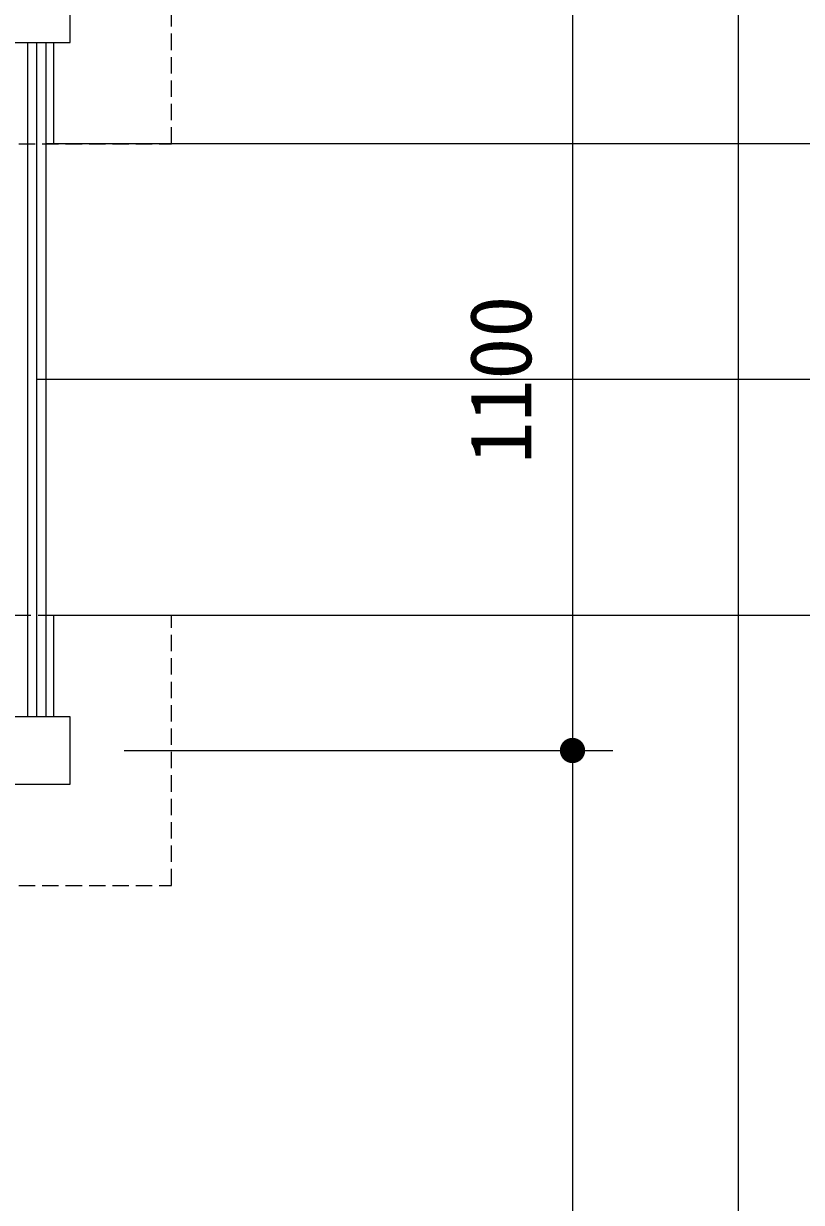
# Model space of a CAD drawing. Units: millimetres at full size, sheet at 1:100; details may follow other scales. Extents: x 1500 to 40500, y 1500 to 28200.
# Drawn here: x 8088 to 9241, y 19665 to 21413 of the extents above; entities that cross this region are included whole.
import ezdxf
from ezdxf.enums import TextEntityAlignment as Align

# ---------------------------------------------------------------- set-up
doc = ezdxf.new("R2010")
doc.units = ezdxf.units.MM
doc.header["$LTSCALE"] = 100
doc.linetypes.add('USER2', pattern=[0.347213, 0.243035, -0.104178])
doc.layers.add('D-STR-DIM\u3000寸法線、寸法値', color=7, linetype='Continuous', lineweight=13)
doc.layers.add('D-STR\u3000構造物外形線', color=1, linetype='Continuous', lineweight=25)
doc.styles.add('ＭＳ ゴシック', font='')
doc.styles.get('ＭＳ ゴシック').set_extended_font_data('MS Gothic')

# ---------------------------------------------------------------- blocks, each defined once
blk = doc.blocks.new('filled_dot')
at = {"color": 0, "linetype": 'Continuous', "lineweight": -2, "const_width": 1.25}
blk.add_lwpolyline([(-0.625, 0, 1), (0.625, 0, 1)], format="xyb", close=True, dxfattribs=at)

msp = doc.modelspace()

# ---------------------------------------------------------------- linework, layer by layer
at = {"layer": 'D-STR-DIM\u3000寸法線、寸法値'}
for p, q in [((9147.4, 25304.4), (9147.4, 18685.2)), ((8901.6, 21435.2), (8901.6, 20335.2)), ((8236.8, 20335.2), (8961.6, 20335.2)), ((8386.8, 20335.2), (8961.6, 20335.2)), ((8901.6, 20335.2), (8901.6, 18685.2))]:
    msp.add_line(p, q, dxfattribs=at)
at = {"layer": 'D-STR\u3000構造物外形線'}
for p, q in [((8093.2, 21385.2), (8093.2, 20385.2)), ((8106.8, 21385.2), (8106.8, 20385.2)), ((8120.4, 21385.2), (8120.4, 20385.2)), ((8131.8, 21385.2), (8131.8, 21235.2)), ((9893.2, 21235.2), (8120.4, 21235.2)), ((9906.8, 20885.2), (8106.8, 20885.2)), ((9893.2, 20535.2), (8120.4, 20535.2)), ((8131.8, 20535.2), (8131.8, 20385.2))]:
    msp.add_line(p, q, dxfattribs=at)
at = {"layer": 'D-STR\u3000構造物外形線', "linetype": 'USER2'}
for points in [[(7906.8, 21635.2), (7906.8, 21235.2), (8306.8, 21235.2), (8306.8, 21635.2)], [(7906.8, 20535.2), (7906.8, 20135.2), (8306.8, 20135.2), (8306.8, 20535.2)]]:
    msp.add_lwpolyline(points, close=True, dxfattribs=at)
at = {"layer": 'D-STR\u3000構造物外形線'}
for points in [[(8056.8, 21485.2), (8056.8, 21385.2), (8156.8, 21385.2), (8156.8, 21485.2)], [(8056.8, 20385.2), (8056.8, 20285.2), (8156.8, 20285.2), (8156.8, 20385.2)]]:
    msp.add_lwpolyline(points, close=True, dxfattribs=at)

# ---------------------------------------------------------------- block references
at = {"layer": 'D-STR-DIM\u3000寸法線、寸法値', "xscale": 15, "yscale": 15}
for rotation in [270, 90]:
    msp.add_blockref('filled_dot', (8901.6, 20335.2), dxfattribs=dict(at, rotation=rotation))

# ---------------------------------------------------------------- texts
at = {"layer": 'D-STR-DIM\u3000寸法線、寸法値', "style": 'ＭＳ ゴシック'}
msp.add_text('1100', height=91.64, rotation=90, dxfattribs=at).set_placement((8794.7, 20885.2), align=Align.MIDDLE_CENTER)

doc.saveas('drawing.dxf')
